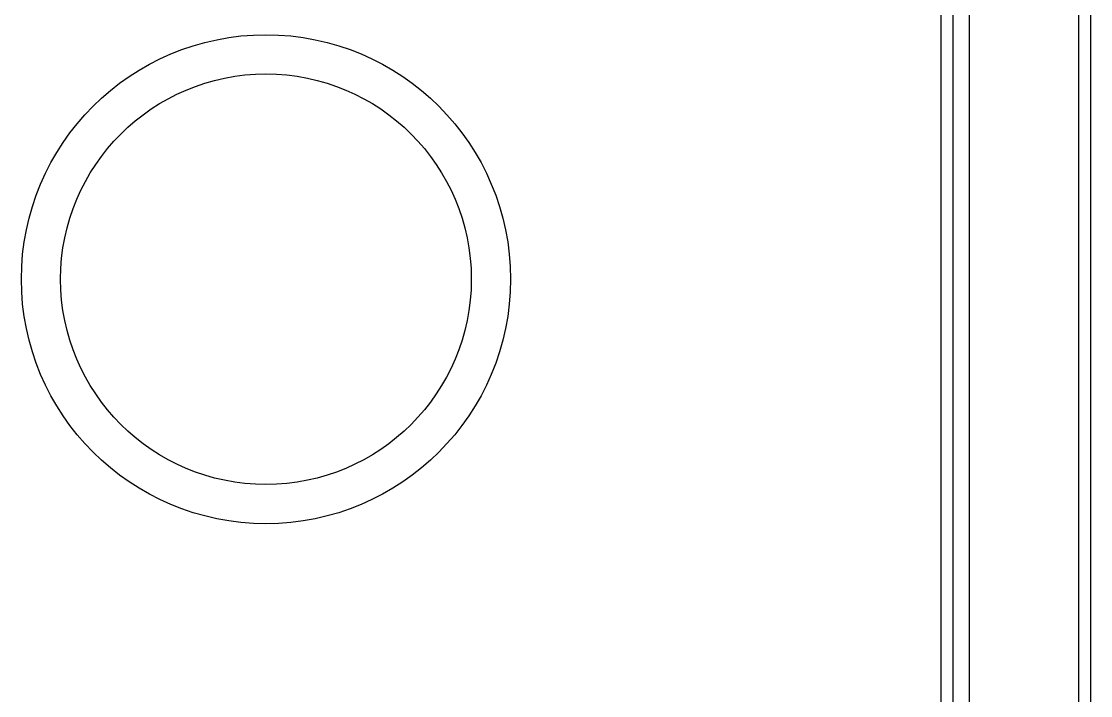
# Model space of a CAD drawing. Extents: x -3080 to 28500, y -1326 to 31609.
# Drawn here: x 2425.58 to 2438.81, y 26392.13 to 26400.48 of the extents above; entities that cross this region are included whole.
import ezdxf

# ---------------------------------------------------------------- set-up
doc = ezdxf.new("R2010")
doc.units = 0
doc.header["$LTSCALE"] = 100
doc.layers.add('0-xref', color=8, linetype='Continuous')
doc.layers.add('188K-SM-07-F10-MECH-CR PIPE-Y2257103$0$AP7P1-SM-08-FNN-120-A(4)-SMP$0$15P6-SM-08-FNN-320-A(10)-UIS-TCM$0$15P6-SM-08-FNN-00-(@10)170308-MIC$0$0-CDS', color=140, linetype='Continuous')

# ---------------------------------------------------------------- blocks, each defined once
blk = doc.blocks.new('188K-SM-07-F10-MECH-CR PIPE-Y2257103$0$CDS-WET')
at = {"layer": '188K-SM-07-F10-MECH-CR PIPE-Y2257103$0$AP7P1-SM-08-FNN-120-A(4)-SMP$0$15P6-SM-08-FNN-320-A(10)-UIS-TCM$0$15P6-SM-08-FNN-00-(@10)170308-MIC$0$0-CDS', "ltscale": 0.1}
for p, q in [((2436.96, -72941.636), (2436.96, -72925.477)), ((2437.11, -72972.477), (2437.11, -72925.477)), ((2437.31, -72972.752), (2437.31, -72926.252)), ((2438.81, -72926.402), (2438.81, -72972.752)), ((2438.66, -72926.552), (2438.66, -72972.452)), ((2436.96, -72972.627), (2436.96, -72941.636))]:
    blk.add_line(p, q, dxfattribs=at)
for radius in [3.025, 2.54]:
    blk.add_circle((2428.61, -72937.477), radius, dxfattribs=at)
blk = doc.blocks.new('188K-SM-07-F10-MECH-CR PIPE-Y2257103')
blk.add_blockref('188K-SM-07-F10-MECH-CR PIPE-Y2257103$0$CDS-WET', (0, 99334.763))

msp = doc.modelspace()

# ---------------------------------------------------------------- block references
at = {"layer": '0-xref'}
msp.add_blockref('188K-SM-07-F10-MECH-CR PIPE-Y2257103', (0, 0), dxfattribs=at)

doc.saveas('drawing.dxf')
